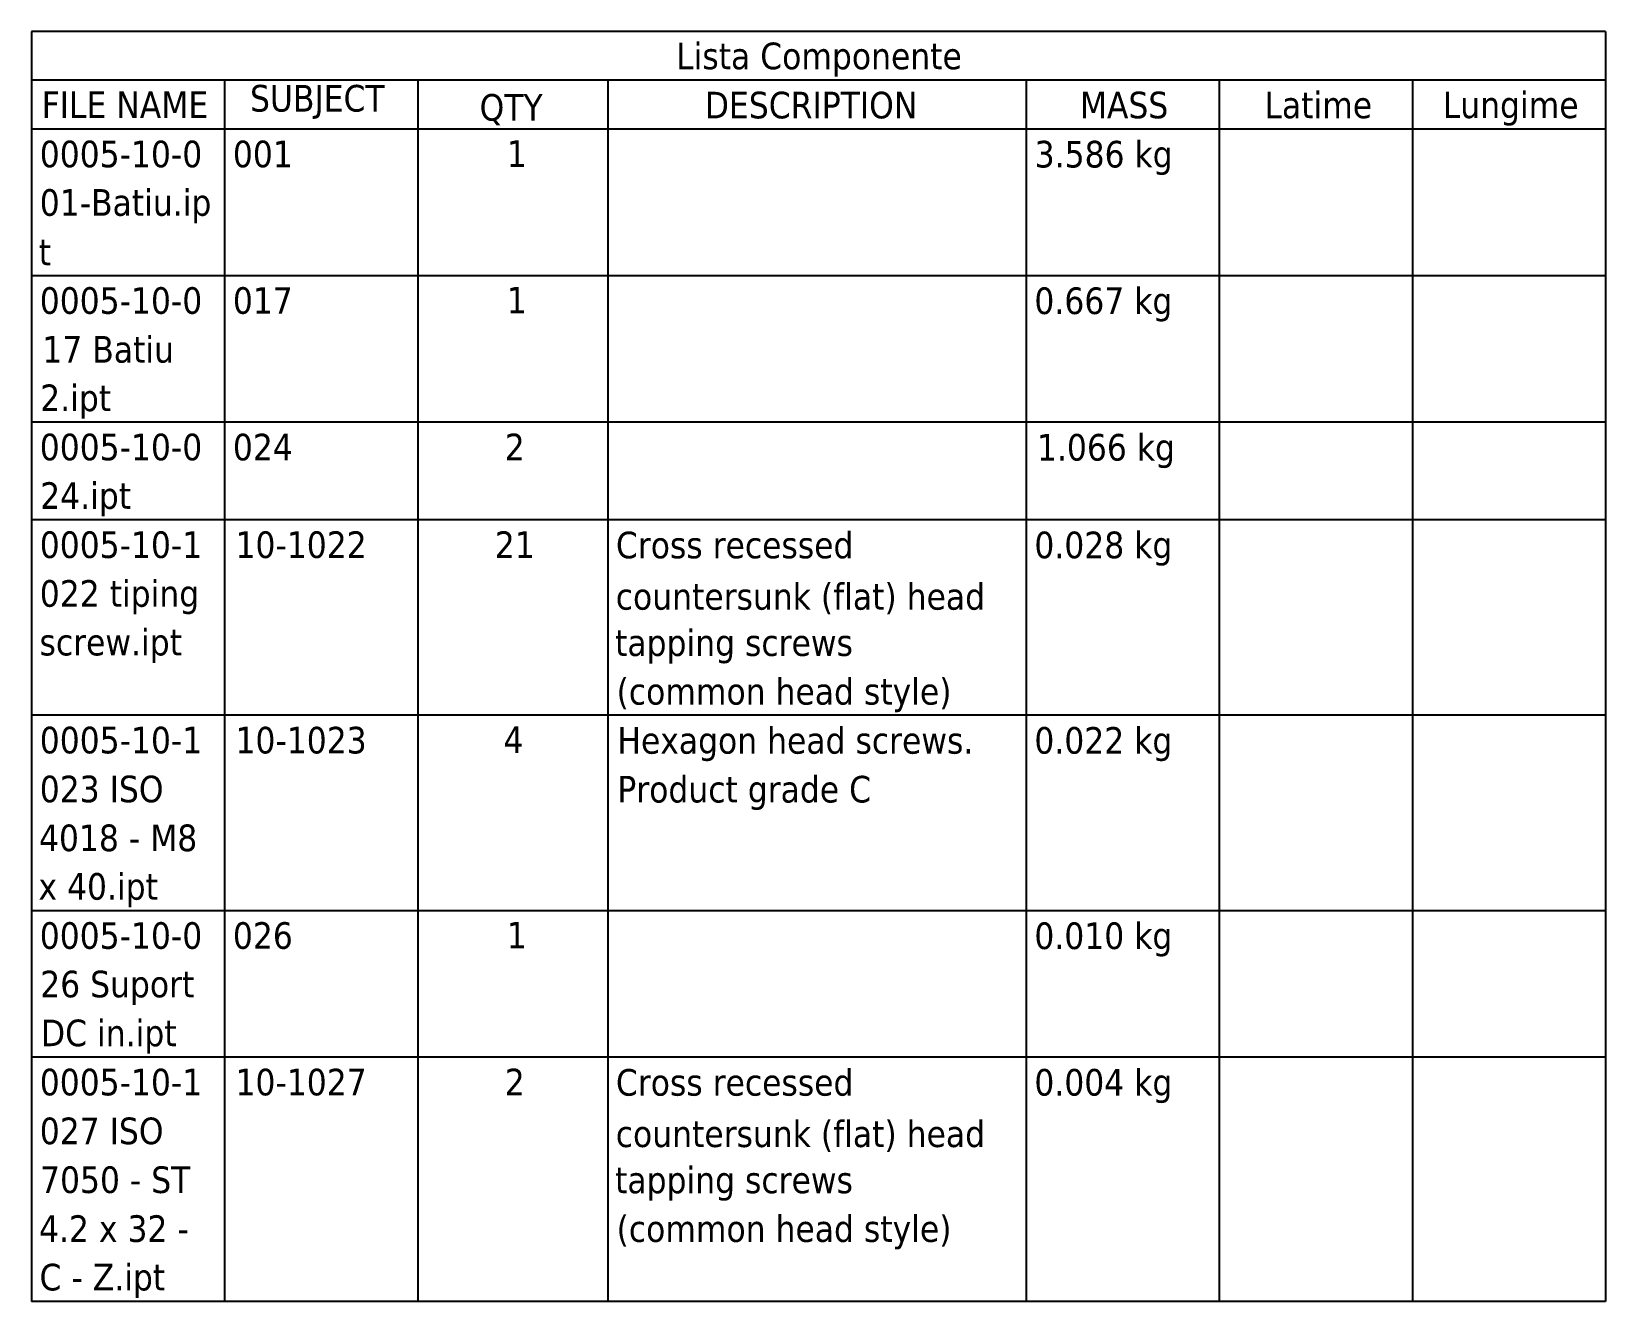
# Model space of a CAD drawing. Header units: millimetres. Extents: x -1407 to 2520, y 0 to 1782.
# Drawn here: x -1407 to -165, y 474 to 1476 of the extents above; entities that cross this region are included whole.
import ezdxf

# ---------------------------------------------------------------- set-up
doc = ezdxf.new("R2010")
doc.units = ezdxf.units.MM
doc.header["$LTSCALE"] = 6
doc.layers.add('Symbol (ISO)', color=7, linetype='Continuous', lineweight=25)
doc.styles.add('Note Text (ISO)', font='tahoma.ttf')

# ---------------------------------------------------------------- blocks, each defined once
blk = doc.blocks.new('Lista Componente')
at = {"layer": 'Symbol (ISO)'}
for p, q in [((-27.48, 245.95), (-234.48, 245.95)), ((-234.48, 245.95), (-234.48, 239.53)), ((-27.48, 245.95), (-27.48, 239.53)), ((-27.48, 239.53), (-234.48, 239.53)), ((-234.48, 239.53), (-234.48, 233.11)), ((-209.08, 239.53), (-209.08, 233.11)), ((-183.68, 239.53), (-183.68, 233.11)), ((-158.68, 239.53), (-158.68, 233.11)), ((-103.68, 239.53), (-103.68, 233.11)), ((-78.28, 239.53), (-78.28, 233.11)), ((-52.88, 239.53), (-52.88, 233.11)), ((-27.48, 239.53), (-27.48, 233.11)), ((-27.48, 233.11), (-234.48, 233.11)), ((-234.48, 233.11), (-234.48, 78.95)), ((-209.08, 233.11), (-209.08, 78.95)), ((-183.68, 233.11), (-183.68, 78.95)), ((-158.68, 233.11), (-158.68, 78.95)), ((-103.68, 233.11), (-103.68, 78.95)), ((-78.28, 233.11), (-78.28, 78.95)), ((-52.88, 233.11), (-52.88, 78.95)), ((-27.48, 233.11), (-27.48, 78.95)), ((-27.48, 213.84), (-234.48, 213.84)), ((-27.48, 194.57), (-234.48, 194.57)), ((-27.48, 181.72), (-234.48, 181.72)), ((-27.48, 156.03), (-234.48, 156.03)), ((-27.48, 130.33), (-234.48, 130.33)), ((-27.48, 111.06), (-234.48, 111.06)), ((-27.48, 78.95), (-234.48, 78.95))]:
    blk.add_line(p, q, dxfattribs=at)
at = {"layer": 'Symbol (ISO)', "char_height": 3.5, "attachment_point": 7, "style": 'Note Text (ISO)'}
for s, insert in [('Lista Componente', (-149.7, 239.99)), ('FILE NAME', (-233.14, 234.57)), ('SUBJECT', (-205.74, 234.46)), ('DESCRIPTION', (-145.93, 234.46)), ('MASS', (-96.61, 234.47)), ('Latime', (-72.33, 234.48)), ('Lungime', (-48.88, 233.56)), ('QTY', (-175.55, 233.61)), ('0005-10-0', (-233.39, 228.03)), ('001', (-207.99, 228.03)), ('1', (-171.97, 228.14)), ('3.586 kg', (-102.55, 227.07)), ('01-Batiu.ip', (-233.39, 220.72)), ('t', (-233.53, 215.21)), ('0005-10-0', (-233.39, 208.76)), ('017', (-207.99, 208.76)), ('1', (-171.97, 208.87)), ('0.667 kg', (-102.59, 207.8)), ('17 Batiu ', (-233.05, 202.34)), ('2.ipt', (-233.33, 195.03)), ('0005-10-0', (-233.39, 189.5)), ('024', (-207.99, 189.49)), ('2', (-172.24, 189.57)), ('1.066 kg', (-102.25, 188.53)), ('24.ipt', (-233.33, 182.18)), ('0005-10-1', (-233.39, 176.65)), ('10-1022', (-207.65, 176.65)), ('21', (-173.55, 176.72)), ('Cross recessed ', (-157.62, 176.61)), ('0.028 kg', (-102.59, 175.69)), ('022 tiping ', (-233.39, 169.31)), ('countersunk (flat) head ', (-157.64, 169.29)), ('screw.ipt', (-233.42, 162.91)), ('tapping screws ', (-157.73, 162.84)), ('(common head style)', (-157.53, 156.44)), ('0005-10-1', (-233.39, 150.96)), ('10-1023', (-207.65, 150.95)), ('4', (-172.4, 151.07)), ('Hexagon head screws. ', (-157.43, 149.99)), ('0.022 kg', (-102.59, 149.99)), ('023 ISO ', (-233.39, 144.53)), ('Product grade C', (-157.43, 143.57)), ('4018 - M8 ', (-233.49, 138.1)), ('x 40.ipt', (-233.56, 130.79)), ('0005-10-0', (-233.39, 125.26)), ('026', (-207.99, 125.26)), ('1', (-171.97, 125.37)), ('0.010 kg', (-102.59, 124.3)), ('26 Suport ', (-233.33, 117.95)), ('DC in.ipt', (-233.23, 111.52)), ('0005-10-1', (-233.39, 105.99)), ('10-1027', (-207.65, 105.99)), ('2', (-172.24, 106.07)), ('Cross recessed ', (-157.62, 105.95)), ('0.004 kg', (-102.59, 105.03)), ('027 ISO ', (-233.39, 99.57)), ('countersunk (flat) head ', (-157.64, 98.63)), ('7050 - ST ', (-233.35, 93.15)), ('tapping screws ', (-157.73, 92.19)), ('4.2 x 32 - ', (-233.49, 86.72)), ('(common head style)', (-157.53, 85.79)), ('C - Z.ipt', (-233.42, 79.41))]:
    blk.add_mtext(s, dxfattribs=dict(at, insert=insert))

msp = doc.modelspace()

# ---------------------------------------------------------------- block references
at = {"layer": 'Symbol (ISO)', "xscale": 6, "yscale": 6, "zscale": 6}
msp.add_blockref('Lista Componente', (0, 0), dxfattribs=at)

doc.saveas('drawing.dxf')
